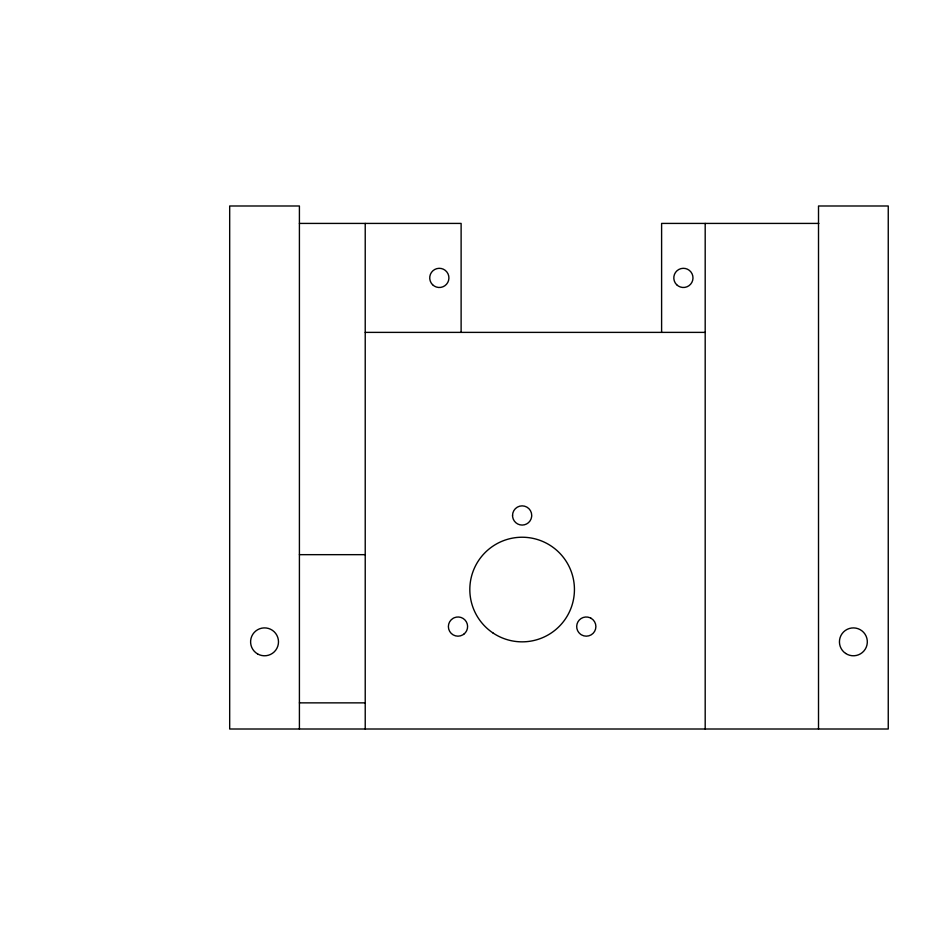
<?xml version="1.0" encoding="UTF-8"?>
<svg xmlns="http://www.w3.org/2000/svg" width="935" height="935" viewBox="0 0 935 935"><rect width="100%" height="100%" fill="white"/><g stroke="black" fill="none" stroke-linecap="round" stroke-linejoin="round"><path stroke-width="1.4" d="M299.41 223.418L461.119 223.418L461.119 332.381M818.861 223.418L661.606 223.418L661.606 332.381M365.223 332.381L705.189 332.381M299.41 554.665L365.223 554.665M299.41 702.863L365.223 702.863M818.511 729.008L818.511 205.992L888.25 205.992L888.25 729.008L229.683 729.008L229.683 205.992L299.41 205.992L299.41 729.008M705.189 223.418L705.189 729.008M365.223 223.418L365.223 729.008M512.544 515.442L512.625 516.693A9.584 9.584 0 0 0 531.641 516.693L531.723 515.442A9.584 9.584 0 0 0 522.139 505.858A9.584 9.584 0 0 0 512.544 515.442M463.807 634.199L462.767 634.888A9.584 9.584 0 0 1 449.665 631.382A9.584 9.584 0 0 1 453.171 618.28L454.293 617.731A9.584 9.584 0 0 1 463.807 634.199M590.593 617.895L589.973 617.731A9.584 9.584 0 0 0 580.471 634.199L581.512 634.888A9.584 9.584 0 0 0 594.602 631.382A9.584 9.584 0 0 0 591.095 618.28L590.593 617.895M493.072 633.03A52.302 52.302 0 0 0 574.324 592.954A52.302 52.302 0 0 0 498.998 542.627A52.302 52.302 0 0 0 493.072 633.03M432.543 284.684A9.584 9.584 0 0 0 448.59 280.383A9.584 9.584 0 0 0 436.844 268.637A9.584 9.584 0 0 0 432.543 284.684M676.624 284.684A9.584 9.584 0 0 0 692.66 280.383A9.584 9.584 0 0 0 680.914 268.637A9.584 9.584 0 0 0 676.624 284.684M257.569 653.916A13.943 13.943 0 0 0 278.49 641.842A13.943 13.943 0 0 0 257.569 629.758A13.943 13.943 0 0 0 257.569 653.916M845.637 653.436A13.943 13.943 0 0 0 867.294 642.754A13.943 13.943 0 0 0 847.215 629.337A13.943 13.943 0 0 0 845.637 653.436"/></g></svg>
